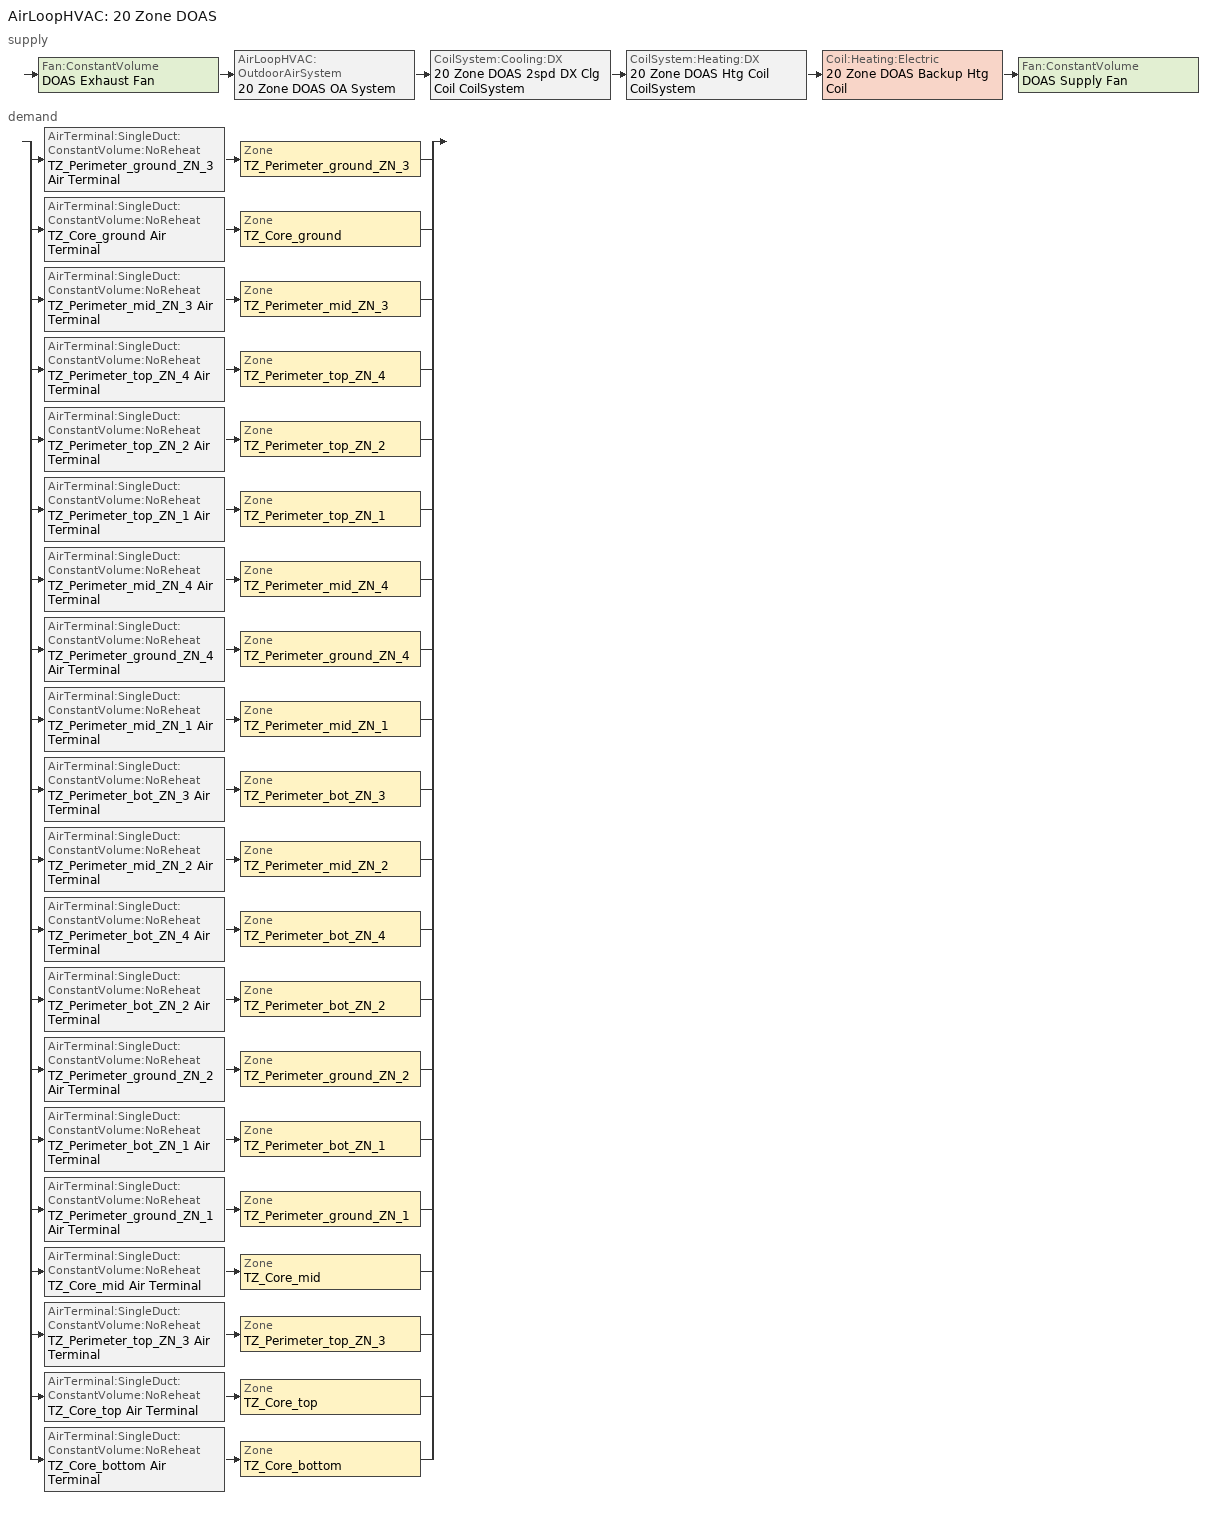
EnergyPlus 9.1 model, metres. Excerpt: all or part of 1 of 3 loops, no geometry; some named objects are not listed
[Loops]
AirLoopHVAC '20 Zone DOAS'
 supply: Fan:ConstantVolume 'DOAS Exhaust Fan' > AirLoopHVAC:OutdoorAirSystem '20 Zone DOAS OA System' > CoilSystem:Cooling:DX '20 Zone DOAS 2spd DX Clg Coil CoilSystem' > CoilSystem:Heating:DX '20 Zone DOAS Htg Coil CoilSystem' > Coil:Heating:Electric '20 Zone DOAS Backup Htg Coil' > Fan:ConstantVolume 'DOAS Supply Fan'
 demand: split
  | AirTerminal:SingleDuct:ConstantVolume:NoReheat 'TZ_Perimeter_ground_ZN_3 Air Terminal' > Zone 'TZ_Perimeter_ground_ZN_3'
  | AirTerminal:SingleDuct:ConstantVolume:NoReheat 'TZ_Core_ground Air Terminal' > Zone 'TZ_Core_ground'
  | AirTerminal:SingleDuct:ConstantVolume:NoReheat 'TZ_Perimeter_mid_ZN_3 Air Terminal' > Zone 'TZ_Perimeter_mid_ZN_3'
  | AirTerminal:SingleDuct:ConstantVolume:NoReheat 'TZ_Perimeter_top_ZN_4 Air Terminal' > Zone 'TZ_Perimeter_top_ZN_4'
  | AirTerminal:SingleDuct:ConstantVolume:NoReheat 'TZ_Perimeter_top_ZN_2 Air Terminal' > Zone 'TZ_Perimeter_top_ZN_2'
  | AirTerminal:SingleDuct:ConstantVolume:NoReheat 'TZ_Perimeter_top_ZN_1 Air Terminal' > Zone 'TZ_Perimeter_top_ZN_1'
  | AirTerminal:SingleDuct:ConstantVolume:NoReheat 'TZ_Perimeter_mid_ZN_4 Air Terminal' > Zone 'TZ_Perimeter_mid_ZN_4'
  | AirTerminal:SingleDuct:ConstantVolume:NoReheat 'TZ_Perimeter_ground_ZN_4 Air Terminal' > Zone 'TZ_Perimeter_ground_ZN_4'
  | AirTerminal:SingleDuct:ConstantVolume:NoReheat 'TZ_Perimeter_mid_ZN_1 Air Terminal' > Zone 'TZ_Perimeter_mid_ZN_1'
  | AirTerminal:SingleDuct:ConstantVolume:NoReheat 'TZ_Perimeter_bot_ZN_3 Air Terminal' > Zone 'TZ_Perimeter_bot_ZN_3'
  | AirTerminal:SingleDuct:ConstantVolume:NoReheat 'TZ_Perimeter_mid_ZN_2 Air Terminal' > Zone 'TZ_Perimeter_mid_ZN_2'
  | AirTerminal:SingleDuct:ConstantVolume:NoReheat 'TZ_Perimeter_bot_ZN_4 Air Terminal' > Zone 'TZ_Perimeter_bot_ZN_4'
  | AirTerminal:SingleDuct:ConstantVolume:NoReheat 'TZ_Perimeter_bot_ZN_2 Air Terminal' > Zone 'TZ_Perimeter_bot_ZN_2'
  | AirTerminal:SingleDuct:ConstantVolume:NoReheat 'TZ_Perimeter_ground_ZN_2 Air Terminal' > Zone 'TZ_Perimeter_ground_ZN_2'
  | AirTerminal:SingleDuct:ConstantVolume:NoReheat 'TZ_Perimeter_bot_ZN_1 Air Terminal' > Zone 'TZ_Perimeter_bot_ZN_1'
  | AirTerminal:SingleDuct:ConstantVolume:NoReheat 'TZ_Perimeter_ground_ZN_1 Air Terminal' > Zone 'TZ_Perimeter_ground_ZN_1'
  | AirTerminal:SingleDuct:ConstantVolume:NoReheat 'TZ_Core_mid Air Terminal' > Zone 'TZ_Core_mid'
  | AirTerminal:SingleDuct:ConstantVolume:NoReheat 'TZ_Perimeter_top_ZN_3 Air Terminal' > Zone 'TZ_Perimeter_top_ZN_3'
  | AirTerminal:SingleDuct:ConstantVolume:NoReheat 'TZ_Core_top Air Terminal' > Zone 'TZ_Core_top'
  | AirTerminal:SingleDuct:ConstantVolume:NoReheat 'TZ_Core_bottom Air Terminal' > Zone 'TZ_Core_bottom'
[ZoneControl:Thermostat] Control Object Type 1=ThermostatSetpoint:DualSetpoint
Name | Zone or ZoneList | Control Type Schedule | Control Name 1
TZ_Core_bottom Thermostat | TZ_Core_bottom | TZ_Core_bottom Thermostat Schedule | Office WholeBuilding - Md Office Thermostat 1
TZ_Core_ground Thermostat | TZ_Core_ground | TZ_Core_ground Thermostat Schedule | Thermostat Setpoint Dual Setpoint 1
TZ_Core_mid Thermostat | TZ_Core_mid | TZ_Core_mid Thermostat Schedule | Office WholeBuilding - Md Office Thermostat 2
TZ_Core_top Thermostat | TZ_Core_top | TZ_Core_top Thermostat Schedule | Office WholeBuilding - Md Office Thermostat 3
TZ_Perimeter_bot_ZN_1 Thermostat | TZ_Perimeter_bot_ZN_1 | TZ_Perimeter_bot_ZN_1 Thermostat Schedule | Office WholeBuilding - Md Office Thermostat 4
TZ_Perimeter_bot_ZN_2 Thermostat | TZ_Perimeter_bot_ZN_2 | TZ_Perimeter_bot_ZN_2 Thermostat Schedule | Office WholeBuilding - Md Office Thermostat 5
TZ_Perimeter_bot_ZN_3 Thermostat | TZ_Perimeter_bot_ZN_3 | TZ_Perimeter_bot_ZN_3 Thermostat Schedule | Office WholeBuilding - Md Office Thermostat 6
TZ_Perimeter_bot_ZN_4 Thermostat | TZ_Perimeter_bot_ZN_4 | TZ_Perimeter_bot_ZN_4 Thermostat Schedule | Office WholeBuilding - Md Office Thermostat 7
TZ_Perimeter_ground_ZN_1 Thermostat | TZ_Perimeter_ground_ZN_1 | TZ_Perimeter_ground_ZN_1 Thermostat Schedule | Thermostat Setpoint Dual Setpoint 5
TZ_Perimeter_ground_ZN_2 Thermostat | TZ_Perimeter_ground_ZN_2 | TZ_Perimeter_ground_ZN_2 Thermostat Schedule | Thermostat Setpoint Dual Setpoint 3
TZ_Perimeter_ground_ZN_3 Thermostat | TZ_Perimeter_ground_ZN_3 | TZ_Perimeter_ground_ZN_3 Thermostat Schedule | Thermostat Setpoint Dual Setpoint 4
TZ_Perimeter_ground_ZN_4 Thermostat | TZ_Perimeter_ground_ZN_4 | TZ_Perimeter_ground_ZN_4 Thermostat Schedule | Thermostat Setpoint Dual Setpoint 2
TZ_Perimeter_mid_ZN_1 Thermostat | TZ_Perimeter_mid_ZN_1 | TZ_Perimeter_mid_ZN_1 Thermostat Schedule | Office WholeBuilding - Md Office Thermostat 8
TZ_Perimeter_mid_ZN_2 Thermostat | TZ_Perimeter_mid_ZN_2 | TZ_Perimeter_mid_ZN_2 Thermostat Schedule | Office WholeBuilding - Md Office Thermostat 9
TZ_Perimeter_mid_ZN_3 Thermostat | TZ_Perimeter_mid_ZN_3 | TZ_Perimeter_mid_ZN_3 Thermostat Schedule | Office WholeBuilding - Md Office Thermostat 10
TZ_Perimeter_mid_ZN_4 Thermostat | TZ_Perimeter_mid_ZN_4 | TZ_Perimeter_mid_ZN_4 Thermostat Schedule | Office WholeBuilding - Md Office Thermostat 11
TZ_Perimeter_top_ZN_1 Thermostat | TZ_Perimeter_top_ZN_1 | TZ_Perimeter_top_ZN_1 Thermostat Schedule | Office WholeBuilding - Md Office Thermostat 12
TZ_Perimeter_top_ZN_2 Thermostat | TZ_Perimeter_top_ZN_2 | TZ_Perimeter_top_ZN_2 Thermostat Schedule | Office WholeBuilding - Md Office Thermostat 13
TZ_Perimeter_top_ZN_3 Thermostat | TZ_Perimeter_top_ZN_3 | TZ_Perimeter_top_ZN_3 Thermostat Schedule | Office WholeBuilding - Md Office Thermostat 14
TZ_Perimeter_top_ZN_4 Thermostat | TZ_Perimeter_top_ZN_4 | TZ_Perimeter_top_ZN_4 Thermostat Schedule | Office WholeBuilding - Md Office Thermostat 15
[ThermostatSetpoint:DualSetpoint]
Name | Heating Setpoint Temperature Schedule | Cooling Setpoint Temperature Schedule
Office WholeBuilding - Md Office Thermostat 1; Office WholeBuilding - Md Office Thermostat 2; Office WholeBuilding - Md Office Thermostat 3; Office WholeBuilding - Md Office Thermostat 4; Office WholeBuilding - Md Office Thermostat 5; Office WholeBuilding - Md Office Thermostat 6; Office WholeBuilding - Md Office Thermostat 7; Office WholeBuilding - Md Office Thermostat 8; Office WholeBuilding - Md Office Thermostat 9; Office WholeBuilding - Md Office Thermostat 10; Office WholeBuilding - Md Office Thermostat 11; Office WholeBuilding - Md Office Thermostat 12; Office WholeBuilding - Md Office Thermostat 13; Office WholeBuilding - Md Office Thermostat 14; Office WholeBuilding - Md Office Thermostat 15 | OfficeMedium HTGSETP_SCH_YES_OPTIMUM | OfficeMedium CLGSETP_SCH_YES_OPTIMUM
Thermostat Setpoint Dual Setpoint 1; Thermostat Setpoint Dual Setpoint 5; Thermostat Setpoint Dual Setpoint 3; Thermostat Setpoint Dual Setpoint 4; Thermostat Setpoint Dual Setpoint 2 | Retail HtgSetp | Retail ClgSetp
[AirTerminal:SingleDuct:ConstantVolume:NoReheat] Availability Schedule=Always On Discrete; Maximum Air Flow Rate {m3/s}=AutoSize
TZ_Core_bottom Air Terminal; TZ_Core_ground Air Terminal; TZ_Core_mid Air Terminal; TZ_Core_top Air Terminal; TZ_Perimeter_bot_ZN_1 Air Terminal; TZ_Perimeter_bot_ZN_2 Air Terminal; TZ_Perimeter_bot_ZN_3 Air Terminal; TZ_Perimeter_bot_ZN_4 Air Terminal; TZ_Perimeter_ground_ZN_1 Air Terminal; TZ_Perimeter_ground_ZN_2 Air Terminal; TZ_Perimeter_ground_ZN_3 Air Terminal; TZ_Perimeter_ground_ZN_4 Air Terminal; TZ_Perimeter_mid_ZN_1 Air Terminal; TZ_Perimeter_mid_ZN_2 Air Terminal; TZ_Perimeter_mid_ZN_3 Air Terminal; TZ_Perimeter_mid_ZN_4 Air Terminal; TZ_Perimeter_top_ZN_1 Air Terminal; TZ_Perimeter_top_ZN_2 Air Terminal; TZ_Perimeter_top_ZN_3 Air Terminal; TZ_Perimeter_top_ZN_4 Air Terminal
[Coil:Heating:Electric]
20 Zone DOAS Backup Htg Coil: Availability Schedule=Always On Discrete; Efficiency=1; Nominal Capacity {W}=Autosize
[Zone equipment]
TZ_Core_bottom: TZ_Core_bottom Air Terminal, TZ_Core_bottom WSHP
TZ_Core_ground: TZ_Core_ground Air Terminal, TZ_Core_ground WSHP
TZ_Core_mid: TZ_Core_mid Air Terminal, TZ_Core_mid WSHP
TZ_Core_top: TZ_Core_top Air Terminal, TZ_Core_top WSHP
TZ_Perimeter_bot_ZN_1: TZ_Perimeter_bot_ZN_1 Air Terminal, TZ_Perimeter_bot_ZN_1 WSHP
TZ_Perimeter_bot_ZN_2: TZ_Perimeter_bot_ZN_2 Air Terminal, TZ_Perimeter_bot_ZN_2 WSHP
TZ_Perimeter_bot_ZN_3: TZ_Perimeter_bot_ZN_3 Air Terminal, TZ_Perimeter_bot_ZN_3 WSHP
TZ_Perimeter_bot_ZN_4: TZ_Perimeter_bot_ZN_4 Air Terminal, TZ_Perimeter_bot_ZN_4 WSHP
TZ_Perimeter_ground_ZN_1: TZ_Perimeter_ground_ZN_1 Air Terminal, TZ_Perimeter_ground_ZN_1 WSHP
TZ_Perimeter_ground_ZN_2: TZ_Perimeter_ground_ZN_2 Air Terminal, TZ_Perimeter_ground_ZN_2 WSHP
TZ_Perimeter_ground_ZN_3: TZ_Perimeter_ground_ZN_3 Air Terminal, TZ_Perimeter_ground_ZN_3 WSHP
TZ_Perimeter_ground_ZN_4: TZ_Perimeter_ground_ZN_4 Air Terminal, TZ_Perimeter_ground_ZN_4 WSHP
TZ_Perimeter_mid_ZN_1: TZ_Perimeter_mid_ZN_1 Air Terminal, TZ_Perimeter_mid_ZN_1 WSHP
TZ_Perimeter_mid_ZN_2: TZ_Perimeter_mid_ZN_2 Air Terminal, TZ_Perimeter_mid_ZN_2 WSHP
TZ_Perimeter_mid_ZN_3: TZ_Perimeter_mid_ZN_3 Air Terminal, TZ_Perimeter_mid_ZN_3 WSHP
TZ_Perimeter_mid_ZN_4: TZ_Perimeter_mid_ZN_4 Air Terminal, TZ_Perimeter_mid_ZN_4 WSHP
TZ_Perimeter_top_ZN_1: TZ_Perimeter_top_ZN_1 Air Terminal, TZ_Perimeter_top_ZN_1 WSHP
TZ_Perimeter_top_ZN_2: TZ_Perimeter_top_ZN_2 Air Terminal, TZ_Perimeter_top_ZN_2 WSHP
TZ_Perimeter_top_ZN_3: TZ_Perimeter_top_ZN_3 Air Terminal, TZ_Perimeter_top_ZN_3 WSHP
TZ_Perimeter_top_ZN_4: TZ_Perimeter_top_ZN_4 Air Terminal, TZ_Perimeter_top_ZN_4 WSHP
[Sizing:Zone] Zone Cooling Design Supply Air Temperature Input Method=SupplyAirTemperature; Zone Cooling Design Supply Air Temperature Difference {deltaC}=11.11; Zone Heating Design Supply Air Temperature Input Method=SupplyAirTemperature; Zone Heating Design Supply Air Temperature Difference {deltaC}=11.11; Zone Cooling Design Supply Air Humidity Ratio {kgWater/kgDryAir}=0.0085; Zone Heating Design Supply Air Humidity Ratio {kgWater/kgDryAir}=0.008; Cooling Design Air Flow Method=DesignDay; Cooling Design Air Flow Rate {m3/s}=0; Cooling Minimum Air Flow per Zone Floor Area {m3/s-m2}=0.000762; Cooling Minimum Air Flow {m3/s}=0; Cooling Minimum Air Flow Fraction=0; Heating Design Air Flow Method=DesignDay; Heating Design Air Flow Rate {m3/s}=0; Heating Maximum Air Flow per Zone Floor Area {m3/s-m2}=0.002032; Heating Maximum Air Flow {m3/s}=0.141576; Heating Maximum Air Flow Fraction=0.3; Account for Dedicated Outdoor Air System=Yes; Dedicated Outdoor Air System Control Strategy=NeutralSupplyAir; Dedicated Outdoor Air Low Setpoint Temperature for Design {C}=15.5556; Dedicated Outdoor Air High Setpoint Temperature for Design {C}=21.1111
Name | Zone Cooling Design Supply Air Temperature {C} | Zone Heating Design Supply Air Temperature {C} | Design Specification Outdoor Air Object | Design Specification Zone Air Distribution Object
TZ_Core_bottom | 12.7778 | 50 | Office WholeBuilding - Md Office Ventilation | TZ_Core_bottom Design Spec Zone Air Dist
TZ_Core_ground | 14 | 40 | 90.1-2010 - Retail - Retail Ventilation | TZ_Core_ground Design Spec Zone Air Dist
TZ_Core_mid | 12.7778 | 50 | Office WholeBuilding - Md Office Ventilation | TZ_Core_mid Design Spec Zone Air Dist
TZ_Core_top | 12.7778 | 50 | Office WholeBuilding - Md Office Ventilation | TZ_Core_top Design Spec Zone Air Dist
TZ_Perimeter_bot_ZN_1 | 12.7778 | 50 | Office WholeBuilding - Md Office Ventilation | TZ_Perimeter_bot_ZN_1 Design Spec Zone Air Dist
TZ_Perimeter_bot_ZN_2 | 12.7778 | 50 | Office WholeBuilding - Md Office Ventilation | TZ_Perimeter_bot_ZN_2 Design Spec Zone Air Dist
TZ_Perimeter_bot_ZN_3 | 12.7778 | 50 | Office WholeBuilding - Md Office Ventilation | TZ_Perimeter_bot_ZN_3 Design Spec Zone Air Dist
TZ_Perimeter_bot_ZN_4 | 12.7778 | 50 | Office WholeBuilding - Md Office Ventilation | TZ_Perimeter_bot_ZN_4 Design Spec Zone Air Dist
TZ_Perimeter_ground_ZN_1 | 14 | 40 | 90.1-2010 - Retail - Retail Ventilation | TZ_Perimeter_ground_ZN_1 Design Spec Zone Air Dist
TZ_Perimeter_ground_ZN_2 | 14 | 40 | 90.1-2010 - Retail - Retail Ventilation | TZ_Perimeter_ground_ZN_2 Design Spec Zone Air Dist
TZ_Perimeter_ground_ZN_3 | 14 | 40 | 90.1-2010 - Retail - Retail Ventilation | TZ_Perimeter_ground_ZN_3 Design Spec Zone Air Dist
TZ_Perimeter_ground_ZN_4 | 14 | 40 | 90.1-2010 - Retail - Retail Ventilation | TZ_Perimeter_ground_ZN_4 Design Spec Zone Air Dist
TZ_Perimeter_mid_ZN_1 | 12.7778 | 50 | Office WholeBuilding - Md Office Ventilation | TZ_Perimeter_mid_ZN_1 Design Spec Zone Air Dist
TZ_Perimeter_mid_ZN_2 | 12.7778 | 50 | Office WholeBuilding - Md Office Ventilation | TZ_Perimeter_mid_ZN_2 Design Spec Zone Air Dist
TZ_Perimeter_mid_ZN_3 | 12.7778 | 50 | Office WholeBuilding - Md Office Ventilation | TZ_Perimeter_mid_ZN_3 Design Spec Zone Air Dist
TZ_Perimeter_mid_ZN_4 | 12.7778 | 50 | Office WholeBuilding - Md Office Ventilation | TZ_Perimeter_mid_ZN_4 Design Spec Zone Air Dist
TZ_Perimeter_top_ZN_1 | 12.7778 | 50 | Office WholeBuilding - Md Office Ventilation | TZ_Perimeter_top_ZN_1 Design Spec Zone Air Dist
TZ_Perimeter_top_ZN_2 | 12.7778 | 50 | Office WholeBuilding - Md Office Ventilation | TZ_Perimeter_top_ZN_2 Design Spec Zone Air Dist
TZ_Perimeter_top_ZN_3 | 12.7778 | 50 | Office WholeBuilding - Md Office Ventilation | TZ_Perimeter_top_ZN_3 Design Spec Zone Air Dist
TZ_Perimeter_top_ZN_4 | 12.7778 | 50 | Office WholeBuilding - Md Office Ventilation | TZ_Perimeter_top_ZN_4 Design Spec Zone Air Dist
[DesignSpecification:ZoneAirDistribution] Zone Air Distribution Effectiveness in Cooling Mode=1; Zone Air Distribution Effectiveness in Heating Mode=1
TZ_Core_bottom Design Spec Zone Air Dist; TZ_Core_ground Design Spec Zone Air Dist; TZ_Core_mid Design Spec Zone Air Dist; TZ_Core_top Design Spec Zone Air Dist; TZ_Perimeter_bot_ZN_1 Design Spec Zone Air Dist; TZ_Perimeter_bot_ZN_2 Design Spec Zone Air Dist; TZ_Perimeter_bot_ZN_3 Design Spec Zone Air Dist; TZ_Perimeter_bot_ZN_4 Design Spec Zone Air Dist; TZ_Perimeter_ground_ZN_1 Design Spec Zone Air Dist; TZ_Perimeter_ground_ZN_2 Design Spec Zone Air Dist; TZ_Perimeter_ground_ZN_3 Design Spec Zone Air Dist; TZ_Perimeter_ground_ZN_4 Design Spec Zone Air Dist; TZ_Perimeter_mid_ZN_1 Design Spec Zone Air Dist; TZ_Perimeter_mid_ZN_2 Design Spec Zone Air Dist; TZ_Perimeter_mid_ZN_3 Design Spec Zone Air Dist; TZ_Perimeter_mid_ZN_4 Design Spec Zone Air Dist; TZ_Perimeter_top_ZN_1 Design Spec Zone Air Dist; TZ_Perimeter_top_ZN_2 Design Spec Zone Air Dist; TZ_Perimeter_top_ZN_3 Design Spec Zone Air Dist; TZ_Perimeter_top_ZN_4 Design Spec Zone Air Dist
[Controller:MechanicalVentilation]
20 Zone DOAS Mechanical Ventilation Controller: Availability Schedule=Always On Discrete; Demand Controlled Ventilation=No; System Outdoor Air Method=ZoneSum; Zone Name 1=TZ_Core_bottom; Design Specification Outdoor Air Object Name 1=Office WholeBuilding - Md Office Ventilation; Design Specification Zone Air Distribution Object Name 1=TZ_Core_bottom Design Spec Zone Air Dist; Zone Name 2=TZ_Core_ground; Design Specification Outdoor Air Object Name 2=90.1-2010 - Retail - Retail Ventilation; Design Specification Zone Air Distribution Object Name 2=TZ_Core_ground Design Spec Zone Air Dist; Zone Name 3=TZ_Core_mid; Design Specification Outdoor Air Object Name 3=Office WholeBuilding - Md Office Ventilation; Design Specification Zone Air Distribution Object Name 3=TZ_Core_mid Design Spec Zone Air Dist; Zone Name 4=TZ_Core_top; Design Specification Outdoor Air Object Name 4=Office WholeBuilding - Md Office Ventilation; Design Specification Zone Air Distribution Object Name 4=TZ_Core_top Design Spec Zone Air Dist; Zone Name 5=TZ_Perimeter_bot_ZN_1; Design Specification Outdoor Air Object Name 5=Office WholeBuilding - Md Office Ventilation; Design Specification Zone Air Distribution Object Name 5=TZ_Perimeter_bot_ZN_1 Design Spec Zone Air Dist; Zone Name 6=TZ_Perimeter_bot_ZN_2; Design Specification Outdoor Air Object Name 6=Office WholeBuilding - Md Office Ventilation; Design Specification Zone Air Distribution Object Name 6=TZ_Perimeter_bot_ZN_2 Design Spec Zone Air Dist; Zone Name 7=TZ_Perimeter_bot_ZN_3; Design Specification Outdoor Air Object Name 7=Office WholeBuilding - Md Office Ventilation; Design Specification Zone Air Distribution Object Name 7=TZ_Perimeter_bot_ZN_3 Design Spec Zone Air Dist; Zone Name 8=TZ_Perimeter_bot_ZN_4; Design Specification Outdoor Air Object Name 8=Office WholeBuilding - Md Office Ventilation; Design Specification Zone Air Distribution Object Name 8=TZ_Perimeter_bot_ZN_4 Design Spec Zone Air Dist; Zone Name 9=TZ_Perimeter_ground_ZN_1; Design Specification Outdoor Air Object Name 9=90.1-2010 - Retail - Retail Ventilation; Design Specification Zone Air Distribution Object Name 9=TZ_Perimeter_ground_ZN_1 Design Spec Zone Air Dist; Zone Name 10=TZ_Perimeter_ground_ZN_2; Design Specification Outdoor Air Object Name 10=90.1-2010 - Retail - Retail Ventilation; Design Specification Zone Air Distribution Object Name 10=TZ_Perimeter_ground_ZN_2 Design Spec Zone Air Dist; Zone Name 11=TZ_Perimeter_ground_ZN_3; Design Specification Outdoor Air Object Name 11=90.1-2010 - Retail - Retail Ventilation; Design Specification Zone Air Distribution Object Name 11=TZ_Perimeter_ground_ZN_3 Design Spec Zone Air Dist; Zone Name 12=TZ_Perimeter_ground_ZN_4; Design Specification Outdoor Air Object Name 12=90.1-2010 - Retail - Retail Ventilation; Design Specification Zone Air Distribution Object Name 12=TZ_Perimeter_ground_ZN_4 Design Spec Zone Air Dist; Zone Name 13=TZ_Perimeter_mid_ZN_1; Design Specification Outdoor Air Object Name 13=Office WholeBuilding - Md Office Ventilation; Design Specification Zone Air Distribution Object Name 13=TZ_Perimeter_mid_ZN_1 Design Spec Zone Air Dist; Zone Name 14=TZ_Perimeter_mid_ZN_2; Design Specification Outdoor Air Object Name 14=Office WholeBuilding - Md Office Ventilation; Design Specification Zone Air Distribution Object Name 14=TZ_Perimeter_mid_ZN_2 Design Spec Zone Air Dist; Zone Name 15=TZ_Perimeter_mid_ZN_3; Design Specification Outdoor Air Object Name 15=Office WholeBuilding - Md Office Ventilation; Design Specification Zone Air Distribution Object Name 15=TZ_Perimeter_mid_ZN_3 Design Spec Zone Air Dist; Zone Name 16=TZ_Perimeter_mid_ZN_4; Design Specification Outdoor Air Object Name 16=Office WholeBuilding - Md Office Ventilation; Design Specification Zone Air Distribution Object Name 16=TZ_Perimeter_mid_ZN_4 Design Spec Zone Air Dist; Zone Name 17=TZ_Perimeter_top_ZN_1; Design Specification Outdoor Air Object Name 17=Office WholeBuilding - Md Office Ventilation; Design Specification Zone Air Distribution Object Name 17=TZ_Perimeter_top_ZN_1 Design Spec Zone Air Dist; Zone Name 18=TZ_Perimeter_top_ZN_2; Design Specification Outdoor Air Object Name 18=Office WholeBuilding - Md Office Ventilation; Design Specification Zone Air Distribution Object Name 18=TZ_Perimeter_top_ZN_2 Design Spec Zone Air Dist; Zone Name 19=TZ_Perimeter_top_ZN_3; Design Specification Outdoor Air Object Name 19=Office WholeBuilding - Md Office Ventilation; Design Specification Zone Air Distribution Object Name 19=TZ_Perimeter_top_ZN_3 Design Spec Zone Air Dist; Zone Name 20=TZ_Perimeter_top_ZN_4; Design Specification Outdoor Air Object Name 20=Office WholeBuilding - Md Office Ventilation; Design Specification Zone Air Distribution Object Name 20=TZ_Perimeter_top_ZN_4 Design Spec Zone Air Dist
[DesignSpecification:OutdoorAir] Outdoor Air Method=Sum; Outdoor Air Flow per Zone {m3/s}=0; Outdoor Air Flow Air Changes per Hour {1/hr}=0
Name | Outdoor Air Flow per Person {m3/s-person} | Outdoor Air Flow per Zone Floor Area {m3/s-m2}
Office WholeBuilding - Md Office Ventilation | 0.00235974 | 0.0003048
90.1-2010 - Retail - Retail Ventilation | 0.00353961 | 0.0006096
[AirLoopHVAC]
20 Zone DOAS: Design Supply Air Flow Rate {m3/s}=AutoSize
[Sizing:System]
20 Zone DOAS: Type of Load to Size On=VentilationRequirement; Design Outdoor Air Flow Rate {m3/s}=Autosize; Central Heating Maximum System Air Flow Ratio=1; Preheat Design Temperature {C}=7; Preheat Design Humidity Ratio {kgWater/kgDryAir}=0.008; Precool Design Temperature {C}=12.8; Precool Design Humidity Ratio {kgWater/kgDryAir}=0.008; Central Cooling Design Supply Air Temperature {C}=15.5556; Central Heating Design Supply Air Temperature {C}=21.1111; Type of Zone Sum to Use=Coincident; 100% Outdoor Air in Cooling=Yes; 100% Outdoor Air in Heating=Yes; Central Cooling Design Supply Air Humidity Ratio {kgWater/kgDryAir}=0.0085; Central Heating Design Supply Air Humidity Ratio {kgWater/kgDryAir}=0.008; Cooling Supply Air Flow Rate Method=DesignDay; Cooling Supply Air Flow Rate {m3/s}=0; Cooling Supply Air Flow Rate Per Floor Area {m3/s-m2}=0.00996765; Cooling Fraction of Autosized Cooling Supply Air Flow Rate=1; Cooling Supply Air Flow Rate Per Unit Cooling Capacity {m3/s-W}=3.94755e-05; Heating Supply Air Flow Rate Method=DesignDay; Heating Supply Air Flow Rate {m3/s}=0; Heating Supply Air Flow Rate Per Floor Area {m3/s-m2}=0.00996765; Heating Fraction of Autosized Heating Supply Air Flow Rate=1; Heating Fraction of Autosized Cooling Supply Air Flow Rate=1; Heating Supply Air Flow Rate Per Unit Heating Capacity {m3/s-W}=3.15882e-05; System Outdoor Air Method=ZoneSum; Zone Maximum Outdoor Air Fraction=1; Cooling Design Capacity Method=CoolingDesignCapacity; Cooling Design Capacity {W}=Autosize; Cooling Design Capacity Per Floor Area {W/m2}=234.7; Fraction of Autosized Cooling Design Capacity=1; Heating Design Capacity Method=HeatingDesignCapacity; Heating Design Capacity {W}=Autosize; Heating Design Capacity Per Floor Area {W/m2}=157; Fraction of Autosized Heating Design Capacity=1; Central Cooling Capacity Control Method=OnOff
[Fan:ConstantVolume] Availability Schedule=Always On Discrete; Fan Total Efficiency=0.58175; Maximum Flow Rate {m3/s}=AutoSize; Motor Efficiency=0.895; Motor In Airstream Fraction=1
Name | Pressure Rise {Pa}
DOAS Exhaust Fan | 498.178
DOAS Supply Fan | 747.267
[SetpointManager:MixedAir] Control Variable=Temperature
Name | Setpoint Node or NodeList
DOAS Exhaust Fan Outlet Air Node OS Default SPM | DOAS Exhaust Fan Outlet Air Node
20 Zone DOAS Heat Exchanger Primary Outlet Air Node OS Default SPM | 20 Zone DOAS Heat Exchanger Primary Outlet Air Node
20 Zone DOAS Mixed Air Node OS Default SPM | 20 Zone DOAS Mixed Air Node
20 Zone DOAS 2spd DX Clg Coil Outlet Air Node OS Default SPM | 20 Zone DOAS 2spd DX Clg Coil Outlet Air Node
20 Zone DOAS Htg Coil Outlet Air Node OS Default SPM | 20 Zone DOAS Htg Coil Outlet Air Node
[Controller:OutdoorAir]
20 Zone DOAS Outdoor Air Controller: Minimum Outdoor Air Flow Rate {m3/s}=Autosize; Maximum Outdoor Air Flow Rate {m3/s}=Autosize; Economizer Control Type=NoEconomizer; Economizer Control Action Type=ModulateFlow; Lockout Type=NoLockout; Minimum Limit Type=FixedMinimum; Minimum Fraction of Outdoor Air Schedule=Always On Discrete; Mechanical Ventilation Controller=20 Zone DOAS Mechanical Ventilation Controller; High Humidity Control=No; Control High Indoor Humidity Based on Outdoor Humidity Ratio=Yes; Heat Recovery Bypass Control Type=BypassWhenWithinEconomizerLimits
[HeatExchanger:AirToAir:SensibleAndLatent]
20 Zone DOAS Heat Exchanger: Availability Schedule=Always On Discrete; Nominal Supply Air Flow Rate {m3/s}=Autosize; Sensible Effectiveness at 100% Heating Air Flow=0.76; Latent Effectiveness at 100% Heating Air Flow=0.68; Sensible Effectiveness at 75% Heating Air Flow=0.81; Latent Effectiveness at 75% Heating Air Flow=0.73; Sensible Effectiveness at 100% Cooling Air Flow=0.76; Latent Effectiveness at 100% Cooling Air Flow=0.68; Sensible Effectiveness at 75% Cooling Air Flow=0.81; Latent Effectiveness at 75% Cooling Air Flow=0.73; Nominal Electric Power {W}=0; Supply Air Outlet Temperature Control=No; Heat Exchanger Type=Rotary; Frost Control Type=None; Threshold Temperature {C}=1.7; Economizer Lockout=Yes
[CoilSystem:Cooling:DX]
20 Zone DOAS 2spd DX Clg Coil CoilSystem: Availability Schedule=Always On Discrete; Cooling Coil=20 Zone DOAS 2spd DX Clg Coil
[Coil:Cooling:DX:TwoSpeed]
20 Zone DOAS 2spd DX Clg Coil: Availability Schedule=Always On Discrete; High Speed Gross Rated Total Cooling Capacity {W}=Autosize; High Speed Rated Sensible Heat Ratio=Autosize; High Speed Gross Rated Cooling COP {W/W}=3; High Speed Rated Air Flow Rate {m3/s}=Autosize; Total Cooling Capacity Function of Temperature Curve=Curve Biquadratic 1; Total Cooling Capacity Function of Flow Fraction Curve=Curve Quadratic 3; Energy Input Ratio Function of Temperature Curve=Curve Biquadratic 2; Energy Input Ratio Function of Flow Fraction Curve=Curve Quadratic 4; Part Load Fraction Correlation Curve=Curve Quadratic 5; Low Speed Gross Rated Total Cooling Capacity {W}=Autosize; Low Speed Gross Rated Sensible Heat Ratio=0.69; Low Speed Gross Rated Cooling COP {W/W}=3; Low Speed Rated Air Flow Rate {m3/s}=Autosize; Low Speed Total Cooling Capacity Function of Temperature Curve=Curve Biquadratic 3; Low Speed Energy Input Ratio Function of Temperature Curve=Curve Biquadratic 4; Condenser Type=AirCooled; High Speed Evaporative Condenser Effectiveness=0; High Speed Evaporative Condenser Air Flow Rate {m3/s}=Autosize; High Speed Evaporative Condenser Pump Rated Power Consumption {W}=Autosize; Low Speed Evaporative Condenser Effectiveness=0; Low Speed Evaporative Condenser Air Flow Rate {m3/s}=Autosize; Low Speed Evaporative Condenser Pump Rated Power Consumption {W}=Autosize; Basin Heater Capacity {W/K}=10; Basin Heater Setpoint Temperature {C}=2
[CoilSystem:Heating:DX]
20 Zone DOAS Htg Coil CoilSystem: Availability Schedule=Always On Discrete; Heating Coil=20 Zone DOAS Htg Coil
[Coil:Heating:DX:SingleSpeed]
20 Zone DOAS Htg Coil: Availability Schedule=Always On Discrete; Gross Rated Heating Capacity {W}=Autosize; Gross Rated Heating COP {W/W}=3.3; Rated Air Flow Rate {m3/s}=Autosize; Rated Supply Fan Power Per Volume Flow Rate {W/(m3/s)}=773.3; Heating Capacity Function of Temperature Curve=20 Zone DOAS Htg Coil Htg Cap Func of Temp Curve; Heating Capacity Function of Flow Fraction Curve=20 Zone DOAS Htg Coil Htg Cap Func of Flow Frac Curve; Energy Input Ratio Function of Temperature Curve=20 Zone DOAS Htg Coil EIR Func of Temp Curve; Energy Input Ratio Function of Flow Fraction Curve=20 Zone DOAS Htg Coil EIR Func of Flow Frac Curve; Part Load Fraction Correlation Curve=20 Zone DOAS Htg Coil PLR Correlation Curve; Defrost Energy Input Ratio Function of Temperature Curve=20 Zone DOAS Htg Coil Defrost EIR Func of Temp Curve; Minimum Outdoor Dry-Bulb Temperature for Compressor Operation {C}=-8; Maximum Outdoor Dry-Bulb Temperature for Defrost Operation {C}=5; Crankcase Heater Capacity {W}=0; Maximum Outdoor Dry-Bulb Temperature for Crankcase Heater Operation {C}=10; Defrost Strategy=ReverseCycle; Defrost Control=OnDemand; Defrost Time Period Fraction=0.166667; Resistive Defrost Heater Capacity {W}=2000
[Schedule:Compact]
TZ_Core_bottom Thermostat Schedule; TZ_Core_ground Thermostat Schedule; TZ_Core_mid Thermostat Schedule; TZ_Core_top Thermostat Schedule; TZ_Perimeter_bot_ZN_1 Thermostat Schedule; TZ_Perimeter_bot_ZN_2 Thermostat Schedule; TZ_Perimeter_bot_ZN_3 Thermostat Schedule; TZ_Perimeter_bot_ZN_4 Thermostat Schedule; TZ_Perimeter_ground_ZN_1 Thermostat Schedule; TZ_Perimeter_ground_ZN_2 Thermostat Schedule; TZ_Perimeter_ground_ZN_3 Thermostat Schedule; TZ_Perimeter_ground_ZN_4 Thermostat Schedule; TZ_Perimeter_mid_ZN_1 Thermostat Schedule; TZ_Perimeter_mid_ZN_2 Thermostat Schedule; TZ_Perimeter_mid_ZN_3 Thermostat Schedule; TZ_Perimeter_mid_ZN_4 Thermostat Schedule; TZ_Perimeter_top_ZN_1 Thermostat Schedule; TZ_Perimeter_top_ZN_2 Thermostat Schedule; TZ_Perimeter_top_ZN_3 Thermostat Schedule; TZ_Perimeter_top_ZN_4 Thermostat Schedule: Through: 12/31, For: AllDays, Until: 24:00, 4
[Schedule:Day:Interval]
OfficeMedium HTGSETP_SCH_YES_OPTIMUM Default; OfficeMedium HTGSETP_SCH_YES_OPTIMUM Summer Design Day; Retail HtgSetp Summer Design Day: No, 24:00, 15.6
OfficeMedium HTGSETP_SCH_YES_OPTIMUM Wkdy Day: No, 05:00, 15.6, 06:00, 17.8, 07:00, 20, 22:00, 21, 24:00, 15.6
OfficeMedium HTGSETP_SCH_YES_OPTIMUM Sat Day: No, 05:00, 15.6, 06:00, 17.8, 07:00, 20, 17:00, 21, 24:00, 15.6
OfficeMedium HTGSETP_SCH_YES_OPTIMUM Winter Design Day: No, 05:00, 15.6, 06:00, 17.6, 07:00, 19.6, 22:00, 21, 24:00, 15.6
OfficeMedium CLGSETP_SCH_YES_OPTIMUM Default; OfficeMedium CLGSETP_SCH_YES_OPTIMUM Winter Design Day: No, 24:00, 26.7
OfficeMedium CLGSETP_SCH_YES_OPTIMUM Wkdy Day: No, 05:00, 26.7, 06:00, 25.6, 07:00, 25, 22:00, 24, 24:00, 26.7
OfficeMedium CLGSETP_SCH_YES_OPTIMUM Sat Day: No, 05:00, 26.7, 06:00, 25.7, 07:00, 25, 17:00, 24, 24:00, 26.7
OfficeMedium CLGSETP_SCH_YES_OPTIMUM Summer Design Day: No, 05:00, 26.7, 06:00, 25.7, 07:00, 25, 22:00, 24, 24:00, 26.7
Retail HtgSetp Rule 1 Day Schedule: No, 08:00, 15.6, 19:00, 21, 24:00, 15.6
Retail HtgSetp Default Schedule: No, 06:00, 15.6, 21:00, 21, 24:00, 15.6
Retail HtgSetp Rule 2 Day Schedule: No, 06:00, 15.6, 22:00, 21, 24:00, 15.6
Retail HtgSetp Winter Design Day: No, 24:00, 21
Retail ClgSetp Rule 1 Day Schedule: No, 08:00, 30, 19:00, 24, 24:00, 30
Retail ClgSetp Default Schedule; Retail ClgSetp Summer Design Day: No, 06:00, 30, 21:00, 24, 24:00, 30
Retail ClgSetp Rule 2 Day Schedule: No, 06:00, 30, 22:00, 24, 24:00, 30
Retail ClgSetp Winter Design Day: No, 24:00, 30
[Schedule:Week:Daily]
OfficeMedium HTGSETP_SCH_YES_OPTIMUM Week Rule - Jan1-Dec31: OfficeMedium HTGSETP_SCH_YES_OPTIMUM Default, OfficeMedium HTGSETP_SCH_YES_OPTIMUM Wkdy Day, OfficeMedium HTGSETP_SCH_YES_OPTIMUM Wkdy Day, OfficeMedium HTGSETP_SCH_YES_OPTIMUM Wkdy Day, OfficeMedium HTGSETP_SCH_YES_OPTIMUM Wkdy Day, OfficeMedium HTGSETP_SCH_YES_OPTIMUM Wkdy Day, OfficeMedium HTGSETP_SCH_YES_OPTIMUM Sat Day, OfficeMedium HTGSETP_SCH_YES_OPTIMUM Default, OfficeMedium HTGSETP_SCH_YES_OPTIMUM Summer Design Day, OfficeMedium HTGSETP_SCH_YES_OPTIMUM Winter Design Day, OfficeMedium HTGSETP_SCH_YES_OPTIMUM Default, OfficeMedium HTGSETP_SCH_YES_OPTIMUM Default
OfficeMedium CLGSETP_SCH_YES_OPTIMUM Week Rule - Jan1-Dec31: OfficeMedium CLGSETP_SCH_YES_OPTIMUM Default, OfficeMedium CLGSETP_SCH_YES_OPTIMUM Wkdy Day, OfficeMedium CLGSETP_SCH_YES_OPTIMUM Wkdy Day, OfficeMedium CLGSETP_SCH_YES_OPTIMUM Wkdy Day, OfficeMedium CLGSETP_SCH_YES_OPTIMUM Wkdy Day, OfficeMedium CLGSETP_SCH_YES_OPTIMUM Wkdy Day, OfficeMedium CLGSETP_SCH_YES_OPTIMUM Sat Day, OfficeMedium CLGSETP_SCH_YES_OPTIMUM Default, OfficeMedium CLGSETP_SCH_YES_OPTIMUM Summer Design Day, OfficeMedium CLGSETP_SCH_YES_OPTIMUM Winter Design Day, OfficeMedium CLGSETP_SCH_YES_OPTIMUM Default, OfficeMedium CLGSETP_SCH_YES_OPTIMUM Default
Retail HtgSetp Week Rule - Jan1-Dec31: Retail HtgSetp Rule 1 Day Schedule, Retail HtgSetp Default Schedule, Retail HtgSetp Default Schedule, Retail HtgSetp Default Schedule, Retail HtgSetp Default Schedule, Retail HtgSetp Default Schedule, Retail HtgSetp Rule 2 Day Schedule, Retail HtgSetp Default Schedule, Retail HtgSetp Summer Design Day, Retail HtgSetp Winter Design Day, Retail HtgSetp Default Schedule, Retail HtgSetp Default Schedule
Retail ClgSetp Week Rule - Jan1-Dec31: Retail ClgSetp Rule 1 Day Schedule, Retail ClgSetp Default Schedule, Retail ClgSetp Default Schedule, Retail ClgSetp Default Schedule, Retail ClgSetp Default Schedule, Retail ClgSetp Default Schedule, Retail ClgSetp Rule 2 Day Schedule, Retail ClgSetp Default Schedule, Retail ClgSetp Summer Design Day, Retail ClgSetp Winter Design Day, Retail ClgSetp Default Schedule, Retail ClgSetp Default Schedule
[Schedule:Year]
OfficeMedium HTGSETP_SCH_YES_OPTIMUM: OfficeMedium HTGSETP_SCH_YES_OPTIMUM Week Rule - Jan1-Dec31, 1, 1, 12, 31
OfficeMedium CLGSETP_SCH_YES_OPTIMUM: OfficeMedium CLGSETP_SCH_YES_OPTIMUM Week Rule - Jan1-Dec31, 1, 1, 12, 31
Retail HtgSetp: Retail HtgSetp Week Rule - Jan1-Dec31, 1, 1, 12, 31
Retail ClgSetp: Retail ClgSetp Week Rule - Jan1-Dec31, 1, 1, 12, 31
[Schedule:Constant]
Always On Discrete: Hourly Value=1
[Curve:Cubic]
Name | Coefficient1 Constant | Coefficient2 x | Coefficient3 x**2 | Coefficient4 x**3 | Minimum Value of x {BasedOnField A2} | Maximum Value of x {BasedOnField A2}
20 Zone DOAS Htg Coil Htg Cap Func of Temp Curve | 0.758746 | 0.027626 | 0.000148716 | 3.4992e-06 | -20 | 20
20 Zone DOAS Htg Coil Htg Cap Func of Flow Frac Curve | 0.84 | 0.16 | 0 | 0 | 0.5 | 1.5
20 Zone DOAS Htg Coil EIR Func of Temp Curve | 1.19248 | -0.0300438 | 0.00103745 | -2.3328e-05 | -20 | 20
[Curve:Biquadratic]
Name | Coefficient1 Constant | Coefficient2 x | Coefficient3 x**2 | Coefficient4 y | Coefficient5 y**2 | Coefficient6 x*y | Minimum Value of x {BasedOnField A2} | Maximum Value of x {BasedOnField A2} | Minimum Value of y {BasedOnField A3} | Maximum Value of y {BasedOnField A3}
Curve Biquadratic 1; Curve Biquadratic 3 | 0.42415 | 0.04426 | -0.00042 | 0.00333 | -8e-05 | -0.00021 | 17 | 22 | 13 | 46
Curve Biquadratic 2; Curve Biquadratic 4 | 1.23649 | -0.02431 | 0.00057 | -0.01434 | 0.00063 | -0.00038 | 17 | 22 | 13 | 46
20 Zone DOAS Htg Coil Defrost EIR Func of Temp Curve | 0.297145 | 0.0430933 | -0.000748766 | 0.00597727 | 0.000482112 | -0.000956448 | 12.77778 | 23.88889 | 21.11111 | 46.11111
[Curve:Quadratic]
Name | Coefficient1 Constant | Coefficient2 x | Coefficient3 x**2 | Minimum Value of x {BasedOnField A2} | Maximum Value of x {BasedOnField A2}
Curve Quadratic 3 | 0.77136 | 0.34053 | -0.11088 | 0.75918 | 1.13877
Curve Quadratic 4 | 1.2055 | -0.32953 | 0.12308 | 0.75918 | 1.13877
Curve Quadratic 5 | 0.771 | 0.229 | 0 | 0 | 1
20 Zone DOAS Htg Coil EIR Func of Flow Frac Curve | 1.3824 | -0.4336 | 0.0512 | 0 | 1
20 Zone DOAS Htg Coil PLR Correlation Curve | 0.85 | 0.15 | 0 | 0 | 1
